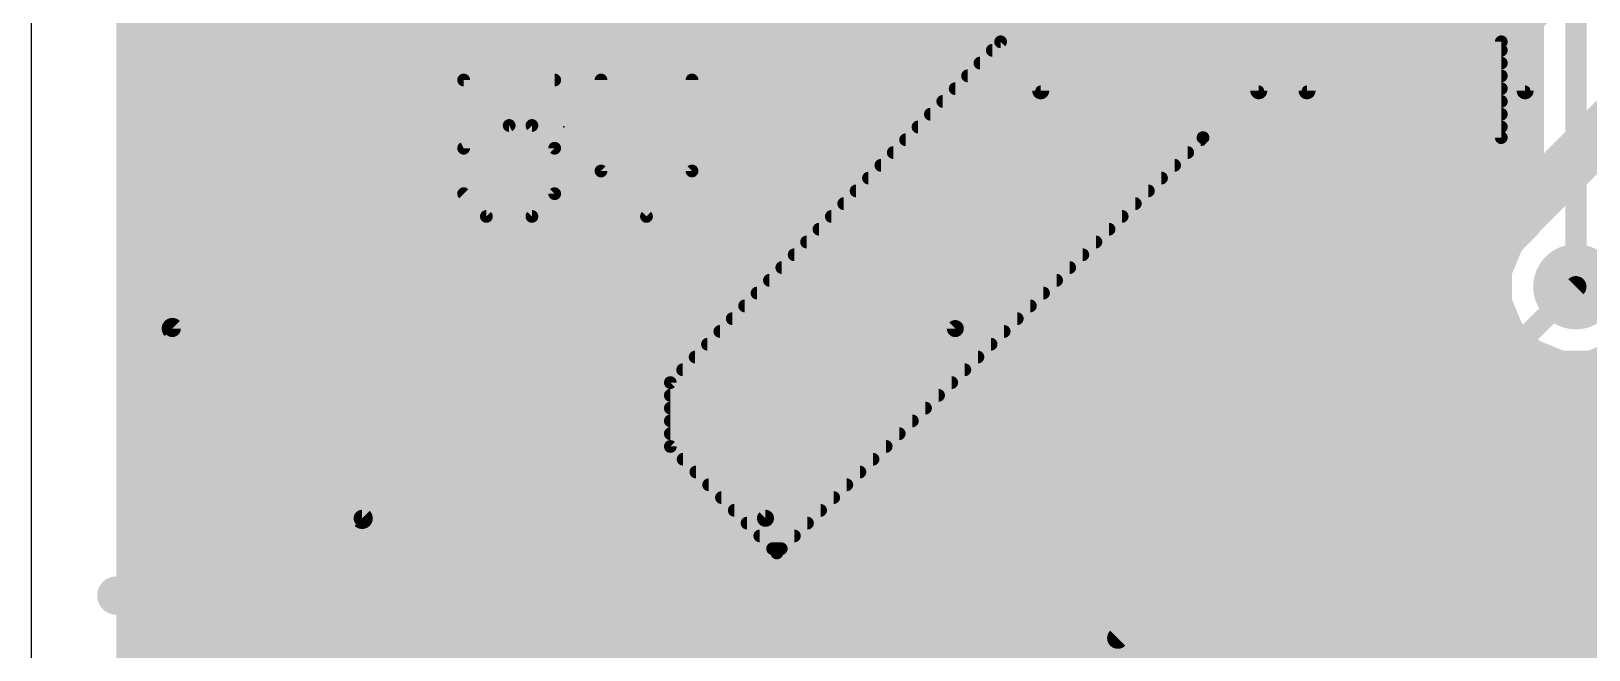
# Model space of a CAD drawing. Extents: x -0.2 to 38.1, y -0.7 to 65.1.
# Drawn here: x 0 to 18.57, y 31.1 to 38.48 of the extents above; entities that cross this region are included whole.
import ezdxf

# ---------------------------------------------------------------- set-up
doc = ezdxf.new("R2010")
doc.units = 0
for name, color, linetype in [('1', 22, 'CONTINUOUS'), ('16', 175, 'CONTINUOUS'), ('18', 82, 'CONTINUOUS'), ('20', 7, 'CONTINUOUS'), ('21', 253, 'CONTINUOUS'), ('23', 7, 'CONTINUOUS'), ('51', 253, 'CONTINUOUS')]:
    doc.layers.add(name, color=color, linetype=linetype)

# ---------------------------------------------------------------- blocks, each defined once
blk = doc.blocks.new('RECT')
blk.add_solid([(-0.5, -0.5), (0.5, -0.5), (-0.5, 0.5), (0.5, 0.5)])
blk = doc.blocks.new('ROUNDV')
at = {"const_width": 0.5}
blk.add_lwpolyline([(0, -0.25, 1), (0, 0.25, 1), (0, -0.25)], format="xyb", dxfattribs=at)

msp = doc.modelspace()

# ---------------------------------------------------------------- linework, layer by layer
at = {"layer": '1'}
for points, const_width in [([(17.526, 38.354), (18.161, 38.989)], 0.4572), ([(7.62, 34.29), (11.557, 38.354)], 0.1524), ([(11.4586, 38.2524), (17.526, 38.2524)], 0.1524), ([(11.557, 38.354), (17.526, 38.354)], 0.1524), ([(17.526, 38.354), (17.526, 37.211)], 0.1524), ([(11.3109, 38.1), (17.526, 38.1)], 0.1524), ([(11.1633, 37.9476), (17.526, 37.9476)], 0.1524), ([(10.868, 37.6428), (17.526, 37.6428)], 0.1524), ([(11.0157, 37.7952), (17.526, 37.7952)], 0.1524), ([(10.7204, 37.4904), (17.526, 37.4904)], 0.1524), ([(10.5728, 37.338), (17.526, 37.338)], 0.1524), ([(13.97, 37.211), (8.89, 32.258)], 0.1524), ([(10.4251, 37.1856), (13.944, 37.1856)], 0.1524), ([(12.954, 31.242), (18.796, 37.084)], 0.254), ([(17.526, 37.211), (13.97, 37.211)], 0.1524), ([(10.1298, 36.8808), (13.6313, 36.8808)], 0.1524), ([(10.2775, 37.0332), (13.7876, 37.0332)], 0.1524), ([(9.9822, 36.7284), (13.475, 36.7284)], 0.1524), ([(9.8346, 36.576), (13.3187, 36.576)], 0.1524), ([(9.6869, 36.4236), (13.1624, 36.4236)], 0.1524), ([(9.5393, 36.2712), (13.0061, 36.2712)], 0.1524), ([(9.244, 35.9664), (12.6935, 35.9664)], 0.1524), ([(9.3917, 36.1188), (12.8498, 36.1188)], 0.1524), ([(9.0964, 35.814), (12.5372, 35.814)], 0.1524), ([(16.129, 30.353), (21.59, 35.814)], 0.254), ([(8.9487, 35.6616), (12.3809, 35.6616)], 0.1524), ([(8.8011, 35.5092), (12.2246, 35.5092)], 0.1524), ([(18.415, 35.433), (13.716, 30.734)], 0.254), ([(8.6535, 35.3568), (12.0683, 35.3568)], 0.1524), ([(8.3582, 35.052), (11.7556, 35.052)], 0.1524), ([(8.5058, 35.2044), (11.912, 35.2044)], 0.1524), ([(8.2105, 34.8996), (11.5993, 34.8996)], 0.1524), ([(15.24, 30.226), (19.939, 34.925)], 0.254), ([(8.0629, 34.7472), (11.443, 34.7472)], 0.1524), ([(7.9153, 34.5948), (11.2867, 34.5948)], 0.1524), ([(7.62, 33.528), (7.62, 34.29)], 0.1524), ([(7.62, 34.29), (10.9741, 34.29)], 0.1524), ([(7.7676, 34.4424), (11.1304, 34.4424)], 0.1524), ([(8.89, 32.258), (9.532, 34.156)], 0.4572), ([(7.62, 34.1376), (10.8178, 34.1376)], 0.1524), ([(7.62, 33.9852), (10.6615, 33.9852)], 0.1524), ([(7.62, 33.8328), (10.5052, 33.8328)], 0.1524), ([(7.62, 33.6804), (10.3489, 33.6804)], 0.1524), ([(8.89, 32.258), (7.62, 33.528)], 0.1524), ([(7.62, 33.528), (10.1926, 33.528)], 0.1524), ([(7.7724, 33.3756), (10.0363, 33.3756)], 0.1524), ([(7.9248, 33.2232), (9.88, 33.2232)], 0.1524), ([(8.0772, 33.0708), (9.7236, 33.0708)], 0.1524), ([(16.891, 30.353), (19.558, 33.02)], 0.254), ([(8.2296, 32.9184), (9.5673, 32.9184)], 0.1524), ([(8.382, 32.766), (9.411, 32.766)], 0.1524), ([(8.5344, 32.6136), (9.2547, 32.6136)], 0.1524), ([(8.6868, 32.4612), (9.0984, 32.4612)], 0.1524), ([(8.89, 32.258), (8.255, 31.623)], 0.4572), ([(8.8392, 32.3088), (8.9421, 32.3088)], 0.1524), ([(8.255, 31.623), (8.255, 31.115)], 0.4572), ([(17.653, 30.353), (19.05, 31.75)], 0.254), ([(12.954, 29.337), (12.954, 31.242)], 0.254)]:
    msp.add_lwpolyline(points, dxfattribs=dict(at, const_width=const_width))
for points, const_width in [([(17.4452, 38.4348, 1), (17.6068, 38.2732)], 0.2286), ([(11.4586, 38.2905, 1), (11.4586, 38.2143)], 0.0762), ([(11.557, 38.3921, 1), (11.557, 38.3159)], 0.0762), ([(11.5844, 38.3275, 1), (11.5296, 38.3805)], 0.0762), ([(17.5641, 38.354, 1), (17.4879, 38.354)], 0.0762), ([(17.526, 38.3159, 1), (17.526, 38.3921)], 0.0762), ([(17.526, 38.2143, 1), (17.526, 38.2905)], 0.0762), ([(11.3109, 38.1381, 1), (11.3109, 38.0619)], 0.0762), ([(17.526, 38.0619, 1), (17.526, 38.1381)], 0.0762), ([(11.1633, 37.9857, 1), (11.1633, 37.9095)], 0.0762), ([(17.526, 37.9095, 1), (17.526, 37.9857)], 0.0762), ([(10.868, 37.6809, 1), (10.868, 37.6047)], 0.0762), ([(11.0157, 37.8333, 1), (11.0157, 37.7571)], 0.0762), ([(17.526, 37.7571, 1), (17.526, 37.8333)], 0.0762), ([(17.526, 37.6047, 1), (17.526, 37.6809)], 0.0762), ([(10.7204, 37.5285, 1), (10.7204, 37.4523)], 0.0762), ([(17.526, 37.4523, 1), (17.526, 37.5285)], 0.0762), ([(10.5728, 37.3761, 1), (10.5728, 37.2999)], 0.0762), ([(17.526, 37.2999, 1), (17.526, 37.3761)], 0.0762), ([(10.4251, 37.2237, 1), (10.4251, 37.1475)], 0.0762), ([(13.97, 37.2491, 1), (13.97, 37.1729)], 0.0762), ([(13.9966, 37.1837, 1), (13.9434, 37.2383)], 0.0762), ([(13.944, 37.1475, 1), (13.944, 37.2237)], 0.0762), ([(17.4879, 37.211, 1), (17.5641, 37.211)], 0.0762), ([(17.526, 37.1729, 1), (17.526, 37.2491)], 0.0762), ([(10.1298, 36.9189, 1), (10.1298, 36.8427)], 0.0762), ([(10.2775, 37.0713, 1), (10.2775, 36.9951)], 0.0762), ([(13.6313, 36.8427, 1), (13.6313, 36.9189)], 0.0762), ([(13.7876, 36.9951, 1), (13.7876, 37.0713)], 0.0762), ([(9.9822, 36.7665, 1), (9.9822, 36.6903)], 0.0762), ([(13.475, 36.6903, 1), (13.475, 36.7665)], 0.0762), ([(9.8346, 36.6141, 1), (9.8346, 36.5379)], 0.0762), ([(13.3187, 36.5379, 1), (13.3187, 36.6141)], 0.0762), ([(9.6869, 36.4617, 1), (9.6869, 36.3855)], 0.0762), ([(13.1624, 36.3855, 1), (13.1624, 36.4617)], 0.0762), ([(9.5393, 36.3093, 1), (9.5393, 36.2331)], 0.0762), ([(13.0061, 36.2331, 1), (13.0061, 36.3093)], 0.0762), ([(9.244, 36.0045, 1), (9.244, 35.9283)], 0.0762), ([(9.3917, 36.1569, 1), (9.3917, 36.0807)], 0.0762), ([(12.6935, 35.9283, 1), (12.6935, 36.0045)], 0.0762), ([(12.8498, 36.0807, 1), (12.8498, 36.1569)], 0.0762), ([(9.0964, 35.8521, 1), (9.0964, 35.7759)], 0.0762), ([(12.5372, 35.7759, 1), (12.5372, 35.8521)], 0.0762), ([(8.9487, 35.6997, 1), (8.9487, 35.6235)], 0.0762), ([(12.3809, 35.6235, 1), (12.3809, 35.6997)], 0.0762), ([(8.8011, 35.5473, 1), (8.8011, 35.4711)], 0.0762), ([(12.2246, 35.4711, 1), (12.2246, 35.5473)], 0.0762), ([(18.4599, 35.3881, 1), (18.3701, 35.4779)], 0.127), ([(8.6535, 35.3949, 1), (8.6535, 35.3187)], 0.0762), ([(12.0683, 35.3187, 1), (12.0683, 35.3949)], 0.0762), ([(8.3582, 35.0901, 1), (8.3582, 35.0139)], 0.0762), ([(8.5058, 35.2425, 1), (8.5058, 35.1663)], 0.0762), ([(11.7556, 35.0139, 1), (11.7556, 35.0901)], 0.0762), ([(11.912, 35.1663, 1), (11.912, 35.2425)], 0.0762), ([(8.2105, 34.9377, 1), (8.2105, 34.8615)], 0.0762), ([(11.5993, 34.8615, 1), (11.5993, 34.9377)], 0.0762), ([(8.0629, 34.7853, 1), (8.0629, 34.7091)], 0.0762), ([(11.443, 34.7091, 1), (11.443, 34.7853)], 0.0762), ([(7.9153, 34.6329, 1), (7.9153, 34.5567)], 0.0762), ([(11.2867, 34.5567, 1), (11.2867, 34.6329)], 0.0762), ([(7.6581, 34.29, 1), (7.5819, 34.29)], 0.0762), ([(7.62, 34.3281, 1), (7.62, 34.2519)], 0.0762), ([(7.5926, 34.3165, 1), (7.6474, 34.2635)], 0.0762), ([(7.7676, 34.4805, 1), (7.7676, 34.4043)], 0.0762), ([(9.6403, 34.1194, 1), (9.4237, 34.1926)], 0.2286), ([(10.9741, 34.2519, 1), (10.9741, 34.3281)], 0.0762), ([(11.1304, 34.4043, 1), (11.1304, 34.4805)], 0.0762), ([(7.62, 34.1757, 1), (7.62, 34.0995)], 0.0762), ([(10.8178, 34.0995, 1), (10.8178, 34.1757)], 0.0762), ([(7.62, 34.0233, 1), (7.62, 33.9471)], 0.0762), ([(10.6615, 33.9471, 1), (10.6615, 34.0233)], 0.0762), ([(7.62, 33.8709, 1), (7.62, 33.7947)], 0.0762), ([(10.5052, 33.7947, 1), (10.5052, 33.8709)], 0.0762), ([(7.62, 33.7185, 1), (7.62, 33.6423)], 0.0762), ([(10.3489, 33.6423, 1), (10.3489, 33.7185)], 0.0762), ([(7.62, 33.5661, 1), (7.62, 33.4899)], 0.0762), ([(7.5819, 33.528, 1), (7.6581, 33.528)], 0.0762), ([(7.6469, 33.5549, 1), (7.5931, 33.5011)], 0.0762), ([(7.7724, 33.4137, 1), (7.7724, 33.3375)], 0.0762), ([(10.0363, 33.3375, 1), (10.0363, 33.4137)], 0.0762), ([(10.1926, 33.4899, 1), (10.1926, 33.5661)], 0.0762), ([(7.9248, 33.2613, 1), (7.9248, 33.1851)], 0.0762), ([(9.88, 33.1851, 1), (9.88, 33.2613)], 0.0762), ([(8.0772, 33.1089, 1), (8.0772, 33.0327)], 0.0762), ([(9.7236, 33.0327, 1), (9.7236, 33.1089)], 0.0762), ([(8.2296, 32.9565, 1), (8.2296, 32.8803)], 0.0762), ([(9.5673, 32.8803, 1), (9.5673, 32.9565)], 0.0762), ([(8.382, 32.8041, 1), (8.382, 32.7279)], 0.0762), ([(8.5344, 32.6517, 1), (8.5344, 32.5755)], 0.0762), ([(9.2547, 32.5755, 1), (9.2547, 32.6517)], 0.0762), ([(9.411, 32.7279, 1), (9.411, 32.8041)], 0.0762), ([(8.6868, 32.4993, 1), (8.6868, 32.4231)], 0.0762), ([(9.0984, 32.4231, 1), (9.0984, 32.4993)], 0.0762), ([(8.7817, 32.2946, 1), (8.9983, 32.2214)], 0.2286), ([(8.9708, 32.1772, 1), (8.8092, 32.3388)], 0.2286), ([(8.8392, 32.3469, 1), (8.8392, 32.2707)], 0.0762), ([(8.8634, 32.2853, 1), (8.9166, 32.2307)], 0.0762), ([(8.8631, 32.2311, 1), (8.9169, 32.2849)], 0.0762), ([(8.9421, 32.2707, 1), (8.9421, 32.3469)], 0.0762), ([(8.3693, 31.623, 1), (8.1407, 31.623)], 0.2286), ([(8.1742, 31.7038, 1), (8.3358, 31.5422)], 0.2286), ([(8.1407, 31.115, 1), (8.3693, 31.115)], 0.2286), ([(13.0175, 31.242, 1), (12.8905, 31.242)], 0.127), ([(12.9091, 31.2869, 1), (12.9989, 31.1971)], 0.127)]:
    msp.add_lwpolyline(points, format="xyb", dxfattribs=dict(at, const_width=const_width))
at = {"layer": '16'}
for points, const_width in [([(1.3208, 28.7508), (1.3208, 58.2553)], 0.6096), ([(17.7292, 51.0239), (17.7292, 36.2559)], 0.6096), ([(18.415, 51.308), (18.415, 35.433)], 0.254), ([(1.3208, 38.4048), (17.7292, 38.4048)], 0.6096), ([(1.3208, 37.7952), (17.7292, 37.7952)], 0.6096), ([(1.3208, 37.1856), (17.7292, 37.1856)], 0.6096), ([(1.3208, 36.576), (17.7292, 36.576)], 0.6096), ([(17.7292, 36.2559), (17.5106, 36.0373)], 0.6096), ([(1.3208, 35.9664), (17.4812, 35.9664)], 0.6096), ([(17.5106, 36.0373), (17.3482, 35.6452)], 0.6096), ([(17.3482, 35.6452), (17.3482, 35.2208)], 0.6096), ([(1.3208, 35.3568), (17.3482, 35.3568)], 0.6096), ([(17.3482, 35.2208), (17.5106, 34.8287)], 0.6096), ([(17.5106, 34.8287), (17.8107, 34.5286)], 0.6096), ([(1.3208, 34.7472), (17.5921, 34.7472)], 0.6096), ([(17.8107, 34.5286), (18.2028, 34.3662)], 0.6096), ([(18.6272, 34.3662), (19.0193, 34.5286)], 0.6096), ([(18.2028, 34.3662), (18.6272, 34.3662)], 0.6096), ([(1.3208, 34.1376), (35.5092, 34.1376)], 0.6096), ([(1.3208, 33.528), (35.5092, 33.528)], 0.6096), ([(1.3208, 32.9184), (35.5092, 32.9184)], 0.6096), ([(1.3208, 32.3088), (35.5092, 32.3088)], 0.6096), ([(1.3208, 31.6992), (35.5092, 31.6992)], 0.6096), ([(1.3208, 31.0896), (35.5092, 31.0896)], 0.6096)]:
    msp.add_lwpolyline(points, dxfattribs=dict(at, const_width=const_width))
for points, const_width in [([(1.3208, 38.5572, 1), (1.3208, 38.2524)], 0.3048), ([(17.7292, 38.2524, 1), (17.7292, 38.5572)], 0.3048), ([(1.3208, 37.9476, 1), (1.3208, 37.6428)], 0.3048), ([(17.7292, 37.6428, 1), (17.7292, 37.9476)], 0.3048), ([(1.3208, 37.338, 1), (1.3208, 37.0332)], 0.3048), ([(17.7292, 37.0332, 1), (17.7292, 37.338)], 0.3048), ([(1.3208, 36.7284, 1), (1.3208, 36.4236)], 0.3048), ([(17.7292, 36.4236, 1), (17.7292, 36.7284)], 0.3048), ([(17.5768, 36.2559, 1), (17.8816, 36.2559)], 0.3048), ([(17.837, 36.1481, 1), (17.6214, 36.3636)], 0.3048), ([(1.3208, 36.1188, 1), (1.3208, 35.814)], 0.3048), ([(17.4028, 36.1451, 1), (17.6184, 35.9295)], 0.3048), ([(17.6514, 35.979, 1), (17.3698, 36.0956)], 0.3048), ([(17.4812, 35.814, 1), (17.4812, 36.1188)], 0.3048), ([(17.5006, 35.6452, 1), (17.1958, 35.6452)], 0.3048), ([(17.2074, 35.7035, 1), (17.489, 35.5869)], 0.3048), ([(1.3208, 35.5092, 1), (1.3208, 35.2044)], 0.3048), ([(17.3482, 35.2044, 1), (17.3482, 35.5092)], 0.3048), ([(17.489, 35.2791, 1), (17.2074, 35.1625)], 0.3048), ([(18.3515, 35.433, 1), (18.4785, 35.433)], 0.127), ([(17.1958, 35.2208, 1), (17.5006, 35.2208)], 0.3048), ([(17.6184, 34.9365, 1), (17.4028, 34.7209)], 0.3048), ([(1.3208, 34.8996, 1), (1.3208, 34.5948)], 0.3048), ([(17.3698, 34.7704, 1), (17.6514, 34.887)], 0.3048), ([(17.5921, 34.5948, 1), (17.5921, 34.8996)], 0.3048), ([(17.869, 34.6694, 1), (17.7524, 34.3878)], 0.3048), ([(17.7029, 34.4208, 1), (17.9185, 34.6364)], 0.3048), ([(18.2028, 34.5186, 1), (18.2028, 34.2138)], 0.3048), ([(18.1445, 34.2254, 1), (18.2611, 34.507)], 0.3048), ([(18.5689, 34.507, 1), (18.6855, 34.2254)], 0.3048), ([(18.6272, 34.2138, 1), (18.6272, 34.5186)], 0.3048), ([(1.3208, 34.29, 1), (1.3208, 33.9852)], 0.3048), ([(1.3208, 33.6804, 1), (1.3208, 33.3756)], 0.3048), ([(1.3208, 33.0708, 1), (1.3208, 32.766)], 0.3048), ([(1.3208, 32.4612, 1), (1.3208, 32.1564)], 0.3048), ([(1.3208, 31.8516, 1), (1.3208, 31.5468)], 0.3048), ([(1.3208, 31.242, 1), (1.3208, 30.9372)], 0.3048)]:
    msp.add_lwpolyline(points, format="xyb", dxfattribs=dict(at, const_width=const_width))
at = {"layer": '20'}
msp.add_line((0, 64.77), (0, 0), dxfattribs=at)
at = {"layer": '21'}
for points, const_width in [([(12.035, 40.97), (12.035, 37.77)], 0.2032), ([(14.635, 40.97), (14.635, 37.77)], 0.2032), ([(15.21, 40.97), (15.21, 37.77)], 0.2032), ([(17.81, 40.97), (17.81, 37.77)], 0.2032), ([(11.0169, 35.6409), (11.0169, 39.7422)], 0.254), ([(1.6831, 34.9338), (1.6831, 39.0351)], 0.254), ([(6.2409, 37.8982), (5.1562, 37.8982)], 0.1524), ([(5.1562, 37.8982), (5.1562, 37.0847)], 0.1524), ([(6.7934, 37.8982), (6.7934, 36.8135)], 0.1524), ([(7.878, 36.8135), (7.878, 37.8982)], 0.1524), ([(17.907, 36.576), (19.05, 37.719)], 0.4572), ([(5.1562, 37.0847), (5.6985, 37.3559)], 0.1524), ([(5.6985, 37.3559), (5.9697, 37.3559)], 0.1524), ([(5.9697, 37.3559), (6.2409, 37.0847)], 0.1524), ([(6.2409, 37.0847), (6.2409, 36.5424)], 0.1524), ([(6.7934, 36.8135), (7.3357, 36.2712)], 0.1524), ([(7.3357, 36.2712), (7.878, 36.8135)], 0.1524), ([(9.525, 31.75), (14.351, 36.576)], 0.4572), ([(14.351, 36.576), (17.907, 36.576)], 0.4572), ([(5.4274, 36.2712), (5.1562, 36.5424)], 0.1524), ([(6.2409, 36.5424), (5.9697, 36.2712)], 0.1524), ([(5.9697, 36.2712), (5.4274, 36.2712)], 0.1524), ([(3.9458, 32.6711), (1.6831, 34.9338)], 0.254), ([(8.0471, 32.6711), (3.9458, 32.6711)], 0.254), ([(1.016, 31.75), (8.001, 31.75)], 0.4572), ([(8.001, 31.75), (9.525, 31.75)], 0.4572), ([(8.001, 31.75), (8.001, 9.906)], 0.4572)]:
    msp.add_lwpolyline(points, dxfattribs=dict(at, const_width=const_width))
for points, const_width in [([(5.1562, 37.9363, 1), (5.1562, 37.8601)], 0.0762), ([(5.1943, 37.8982, 1), (5.1181, 37.8982)], 0.0762), ([(6.2409, 37.8601, 1), (6.2409, 37.9363)], 0.0762), ([(6.8315, 37.8982, 1), (6.7553, 37.8982)], 0.0762), ([(7.9161, 37.8982, 1), (7.8399, 37.8982)], 0.0762), ([(11.9842, 37.77, 1), (12.0858, 37.77)], 0.1016), ([(14.5842, 37.77, 1), (14.6858, 37.77)], 0.1016), ([(15.1592, 37.77, 1), (15.2608, 37.77)], 0.1016), ([(17.7592, 37.77, 1), (17.8608, 37.77)], 0.1016), ([(5.6985, 37.394, 1), (5.6985, 37.3178)], 0.0762), ([(5.7156, 37.3218, 1), (5.6815, 37.3899)], 0.0762), ([(5.9966, 37.3828, 1), (5.9428, 37.3289)], 0.0762), ([(5.9697, 37.3178, 1), (5.9697, 37.394)], 0.0762), ([(5.1392, 37.1188, 1), (5.1732, 37.0506)], 0.0762), ([(6.279, 37.0847, 1), (6.2028, 37.0847)], 0.0762), ([(6.2139, 37.0578, 1), (6.2678, 37.1116)], 0.0762), ([(5.1181, 37.0847, 1), (5.1943, 37.0847)], 0.0762), ([(6.8203, 36.8405, 1), (6.7664, 36.7866)], 0.0762), ([(6.7553, 36.8135, 1), (6.8315, 36.8135)], 0.0762), ([(7.8399, 36.8135, 1), (7.9161, 36.8135)], 0.0762), ([(7.905, 36.7866, 1), (7.8511, 36.8405)], 0.0762), ([(14.351, 36.6903, 1), (14.351, 36.4617)], 0.2286), ([(14.4318, 36.4952, 1), (14.2702, 36.6568)], 0.2286), ([(17.8262, 36.6568, 1), (17.9878, 36.4952)], 0.2286), ([(17.907, 36.4617, 1), (17.907, 36.6903)], 0.2286), ([(5.1831, 36.5693, 1), (5.1293, 36.5154)], 0.0762), ([(6.2678, 36.5154, 1), (6.2139, 36.5693)], 0.0762), ([(6.2028, 36.5424, 1), (6.279, 36.5424)], 0.0762), ([(5.4274, 36.3093, 1), (5.4274, 36.2331)], 0.0762), ([(5.4004, 36.2443, 1), (5.4543, 36.2981)], 0.0762), ([(5.9428, 36.2981, 1), (5.9966, 36.2443)], 0.0762), ([(5.9697, 36.2331, 1), (5.9697, 36.3093)], 0.0762), ([(7.3087, 36.2981, 1), (7.3626, 36.2443)], 0.0762), ([(7.3087, 36.2443, 1), (7.3626, 36.2981)], 0.0762), ([(10.9534, 35.6409, 1), (11.0804, 35.6409)], 0.127), ([(1.728, 34.9787, 1), (1.6382, 34.8889)], 0.127), ([(1.6196, 34.9338, 1), (1.7466, 34.9338)], 0.127), ([(3.9458, 32.7346, 1), (3.9458, 32.6076)], 0.127), ([(3.9009, 32.6262, 1), (3.9907, 32.716)], 0.127), ([(8.0471, 32.6076, 1), (8.0471, 32.7346)], 0.127), ([(1.016, 31.8643, 1), (1.016, 31.6357)], 0.2286), ([(8.001, 31.8643, 1), (8.001, 31.6357)], 0.2286), ([(8.1153, 31.75, 1), (7.8867, 31.75)], 0.2286), ([(8.001, 31.6357, 1), (8.001, 31.8643)], 0.2286), ([(9.4442, 31.8308, 1), (9.6058, 31.6692)], 0.2286), ([(9.525, 31.6357, 1), (9.525, 31.8643)], 0.2286)]:
    msp.add_lwpolyline(points, format="xyb", dxfattribs=dict(at, const_width=const_width))
at = {"layer": '23'}
msp.add_point((6.35, 37.338), dxfattribs=at)
at = {"layer": '51'}
for points, const_width in [([(12.035, 37.77), (12.035, 40.97)], 0.127), ([(14.635, 40.97), (14.635, 37.77)], 0.127), ([(15.21, 37.77), (15.21, 40.97)], 0.127), ([(17.81, 40.97), (17.81, 37.77)], 0.127), ([(1.6831, 34.9338), (1.6831, 39.7422)], 0.2032), ([(11.0169, 39.7422), (11.0169, 34.9338)], 0.2032), ([(14.635, 37.77), (12.035, 37.77)], 0.127), ([(17.81, 37.77), (15.21, 37.77)], 0.127), ([(3.9458, 32.6711), (1.6831, 34.9338)], 0.2032), ([(11.0169, 34.9338), (8.7542, 32.6711)], 0.2032), ([(8.7542, 32.6711), (3.9458, 32.6711)], 0.2032)]:
    msp.add_lwpolyline(points, dxfattribs=dict(at, const_width=const_width))
for points, const_width in [([(12.0032, 37.77, 1), (12.0668, 37.77)], 0.0635), ([(12.035, 37.8018, 1), (12.035, 37.7383)], 0.0635), ([(14.6033, 37.77, 1), (14.6668, 37.77)], 0.0635), ([(14.635, 37.7383, 1), (14.635, 37.8018)], 0.0635), ([(15.21, 37.8018, 1), (15.21, 37.7383)], 0.0635), ([(15.1783, 37.77, 1), (15.2418, 37.77)], 0.0635), ([(17.7783, 37.77, 1), (17.8418, 37.77)], 0.0635), ([(17.81, 37.7383, 1), (17.81, 37.8018)], 0.0635), ([(1.719, 34.9698, 1), (1.6472, 34.8979)], 0.1016), ([(1.6323, 34.9338, 1), (1.7339, 34.9338)], 0.1016), ([(10.9661, 34.9338, 1), (11.0677, 34.9338)], 0.1016), ([(11.0528, 34.8979, 1), (10.981, 34.9698)], 0.1016), ([(3.9458, 32.7219, 1), (3.9458, 32.6203)], 0.1016), ([(3.9099, 32.6352, 1), (3.9818, 32.707)], 0.1016), ([(8.7182, 32.707, 1), (8.7901, 32.6352)], 0.1016), ([(8.7542, 32.6203, 1), (8.7542, 32.7219)], 0.1016)]:
    msp.add_lwpolyline(points, format="xyb", dxfattribs=dict(at, const_width=const_width))

# ---------------------------------------------------------------- block references
at = {"layer": '1'}
for p, xscale, yscale, rotation in [((13.335, 37.77), 1.2, 2, 270), ((16.51, 37.77), 1.2, 2, 270), ((9.532, 34.156), 1.8, 3.6, 135), ((8.255, 31.115), 1.27, 1.27, 90)]:
    msp.add_blockref('RECT', p, dxfattribs=dict(at, xscale=xscale, yscale=yscale, rotation=rotation))
at = {"layer": '18', "xscale": 1.016, "yscale": 1.016}
msp.add_blockref('ROUNDV', (18.415, 35.433), dxfattribs=at)
msp.add_blockref('ROUNDV', (18.415, 35.433), dxfattribs=at)

doc.saveas('drawing.dxf')
